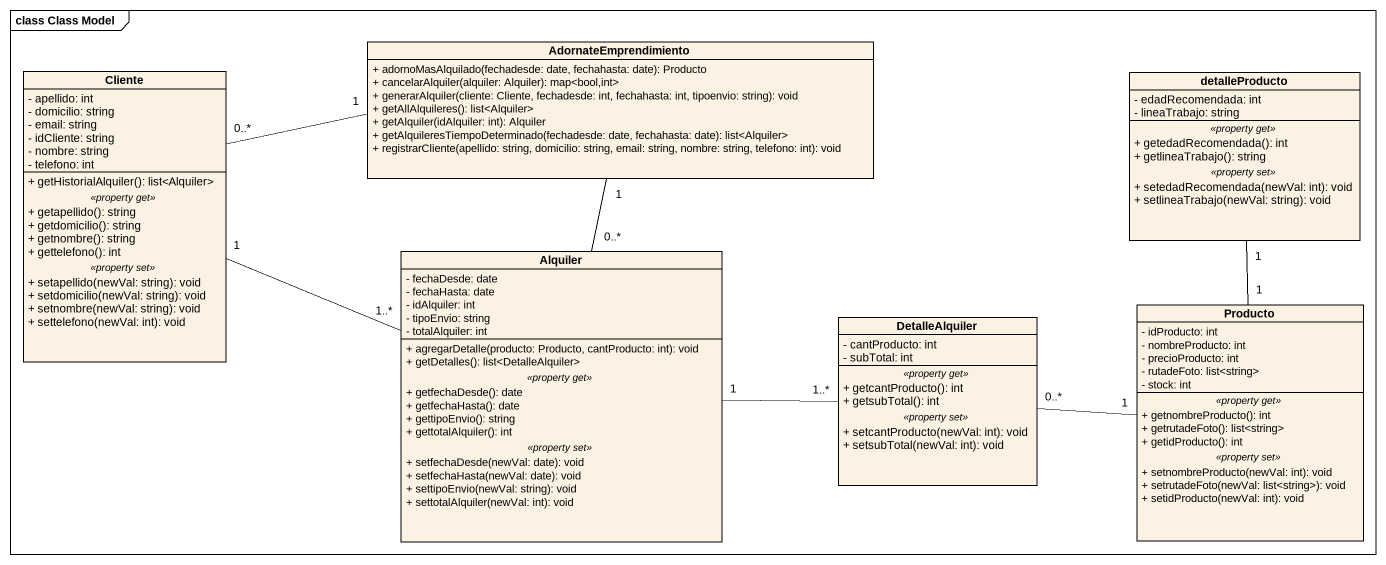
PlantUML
@startuml
mainframe class Class Model
hide circle
hide empty members
skinparam classAttributeIconSize 0
class AdornateEmprendimiento {
  + adornoMasAlquilado(fechadesde: date, fechahasta: date): Producto
  + cancelarAlquiler(alquiler: Alquiler): map<bool,int>
  + generarAlquiler(cliente: Cliente, fechadesde: int, fechahasta: int, tipoenvio: string): void
  + getAllAlquileres(): list<Alquiler>
  + getAlquiler(idAlquiler: int): Alquiler
  + getAlquileresTiempoDeterminado(fechadesde: date, fechahasta: date): list<Alquiler>
  + registrarCliente(apellido: string, domicilio: string, email: string, nombre: string, telefono: int): void
}
class Cliente {
  - apellido: int
  - domicilio: string
  - email: string
  - idCliente: string
  - nombre: string
  - telefono: int
  --
  + getHistorialAlquiler(): list<Alquiler>
  .. <<property get>> ..
  + getapellido(): string
  + getdomicilio(): string
  + getnombre(): string
  + gettelefono(): int
  .. <<property set>> ..
  + setapellido(newVal: string): void
  + setdomicilio(newVal: string): void
  + setnombre(newVal: string): void
  + settelefono(newVal: int): void
}
class detalleProducto {
  - edadRecomendada: int
  - lineaTrabajo: string
  .. <<property get>> ..
  + getedadRecomendada(): int
  + getlineaTrabajo(): string
  .. <<property set>> ..
  + setedadRecomendada(newVal: int): void
  + setlineaTrabajo(newVal: string): void
}
class Alquiler {
  - fechaDesde: date
  - fechaHasta: date
  - idAlquiler: int
  - tipoEnvio: string
  - totalAlquiler: int
  --
  + agregarDetalle(producto: Producto, cantProducto: int): void
  + getDetalles(): list<DetalleAlquiler>
  .. <<property get>> ..
  + getfechaDesde(): date
  + getfechaHasta(): date
  + gettipoEnvio(): string
  + gettotalAlquiler(): int
  .. <<property set>> ..
  + setfechaDesde(newVal: date): void
  + setfechaHasta(newVal: date): void
  + settipoEnvio(newVal: string): void
  + settotalAlquiler(newVal: int): void
}
class DetalleAlquiler {
  - cantProducto: int
  - subTotal: int
  .. <<property get>> ..
  + getcantProducto(): int
  + getsubTotal(): int
  .. <<property set>> ..
  + setcantProducto(newVal: int): void
  + setsubTotal(newVal: int): void
}
class Producto {
  - idProducto: int
  - nombreProducto: int
  - precioProducto: int
  - rutadeFoto: list<string>
  - stock: int
  .. <<property get>> ..
  + getnombreProducto(): int
  + getrutadeFoto(): list<string>
  + getidProducto(): int
  .. <<property set>> ..
  + setnombreProducto(newVal: int): void
  + setrutadeFoto(newVal: list<string>): void
  + setidProducto(newVal: int): void
}
AdornateEmprendimiento "1" -- "0..*" Alquiler
Cliente "0..*" -right- "1" AdornateEmprendimiento
Cliente "1" -right- "1..*" Alquiler
detalleProducto "1" -- "1" Producto
Alquiler "1" -right- "1..*" DetalleAlquiler
DetalleAlquiler "0..*" -right- "1" Producto
@enduml
